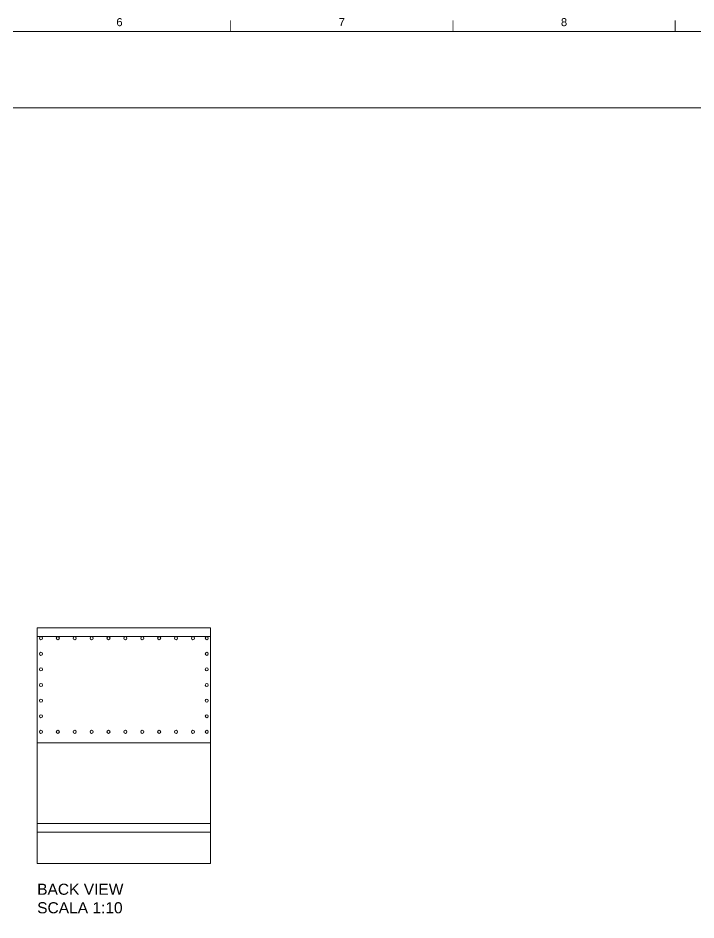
# Paper-space layout 'A710' of a CAD drawing. Header units: centimetres. Extents: x 1317 to 12855, y 80 to 835.
# Drawn here: x 1577.9 to 1730.4, y 632.4 to 835.3 of the extents above; entities that cross this region are included whole.
import ezdxf
from ezdxf.enums import TextEntityAlignment as Align

# ---------------------------------------------------------------- set-up
doc = ezdxf.new("R2010")
doc.units = ezdxf.units.CM
for name, color, linetype, lineweight in [('A-ELEV-MBE', 8, 'Continuous', 9), ('G-ANNO-TEXT', 3, 'Continuous', 18), ('G-ANNO-TTLB', 3, 'Continuous', 18)]:
    doc.layers.add(name, color=color, linetype=linetype, lineweight=lineweight)
doc.layers.add('G-ANNO-NPLT', color=2, linetype='Continuous', lineweight=18, plot=False)
doc.styles.add('ARIAL', font='arial.ttf')
doc.styles.get("Standard").update_dxf_attribs({"font": ''})
doc.styles.get('Standard').set_extended_font_data('@Microsoft YaHei')

psp = doc.layouts.new('A710')

# ---------------------------------------------------------------- linework, layer by layer
at = {"layer": 'A-ELEV-MBE'}
for p, q in [((1621.2236, 698.1292), (1582.2236, 698.1292)), ((1582.2236, 698.1292), (1582.2236, 645.1292)), ((1621.2236, 645.1292), (1621.2236, 698.1292)), ((1582.2236, 696.1292), (1582.7236, 696.1292)), ((1582.2236, 696.1292), (1621.2236, 696.1292)), ((1582.2236, 696.1292), (1582.3736, 696.1292)), ((1582.7236, 696.1292), (1583.0736, 696.1292)), ((1582.2236, 672.2292), (1621.2236, 672.2292)), ((1582.2236, 654.1292), (1621.2236, 654.1292)), ((1582.2236, 652.1292), (1621.2236, 652.1292)), ((1582.2236, 645.1292), (1621.2236, 645.1292))]:
    psp.add_line(p, q, dxfattribs=at)
for centre in [(1583.0736, 695.7792), (1586.8736, 695.7792), (1590.6736, 695.7792), (1594.4736, 695.7792), (1598.2736, 695.7792), (1602.0736, 695.7792), (1605.8736, 695.7792), (1609.6736, 695.7792), (1613.4736, 695.7792), (1617.2736, 695.7792), (1620.3736, 695.7792), (1583.0736, 692.2692), (1620.3736, 692.2692), (1583.0736, 688.7592), (1620.3736, 688.7592), (1583.0736, 685.2492), (1620.3736, 685.2492), (1583.0736, 681.7392), (1620.3736, 681.7392), (1583.0736, 678.2292), (1620.3736, 678.2292), (1583.0736, 674.7192), (1586.8736, 674.7192), (1590.6736, 674.7192), (1594.4736, 674.7192), (1598.2736, 674.7192), (1602.0736, 674.7192), (1605.8736, 674.7192), (1609.6736, 674.7192), (1613.4736, 674.7192), (1617.2736, 674.7192), (1620.3736, 674.7192)]:
    psp.add_circle(centre, 0.35, dxfattribs=at)
at = {"layer": 'G-ANNO-NPLT'}
psp.add_lwpolyline([(1369.6944, 815.0997), (1803.2126, 815.0997), (1803.2126, 474.5278), (1369.6944, 474.5278)], close=True, dxfattribs=at)
at = {"layer": 'G-ANNO-TTLB'}
psp.add_line((1877.1533, 832.3185), (1319.7394, 832.3185), dxfattribs=at)
at = {"layer": 'G-ANNO-TTLB', "const_width": 0.18, "flags": 128}
for points in [[(1625.7394, 834.8185), (1625.7394, 832.3185)], [(1675.7394, 834.8185), (1675.7394, 832.3185)], [(1725.7394, 834.8185), (1725.7394, 832.3185)]]:
    psp.add_lwpolyline(points, dxfattribs=at)

# ---------------------------------------------------------------- texts
at = {"layer": 'G-ANNO-TEXT', "style": 'ARIAL'}
for s, p in [('6', (1600.7394, 834.3889)), ('7', (1650.7394, 834.3889)), ('8', (1700.7394, 834.3889))]:
    psp.add_text(s, height=1.8, dxfattribs=at).set_placement(p, align=Align.MIDDLE_CENTER)
at = {"layer": 'G-ANNO-TEXT', "insert": (1582.2236, 640.5526), "char_height": 2.5, "attachment_point": 1}
psp.add_mtext_dynamic_manual_height_columns('{\\fArial|b0|i0|c0|p34;BACK VIEW \\PSCALA 1:10}', width=76.045492, gutter_width=1, heights=[0], dxfattribs=at)

doc.saveas('drawing.dxf')
